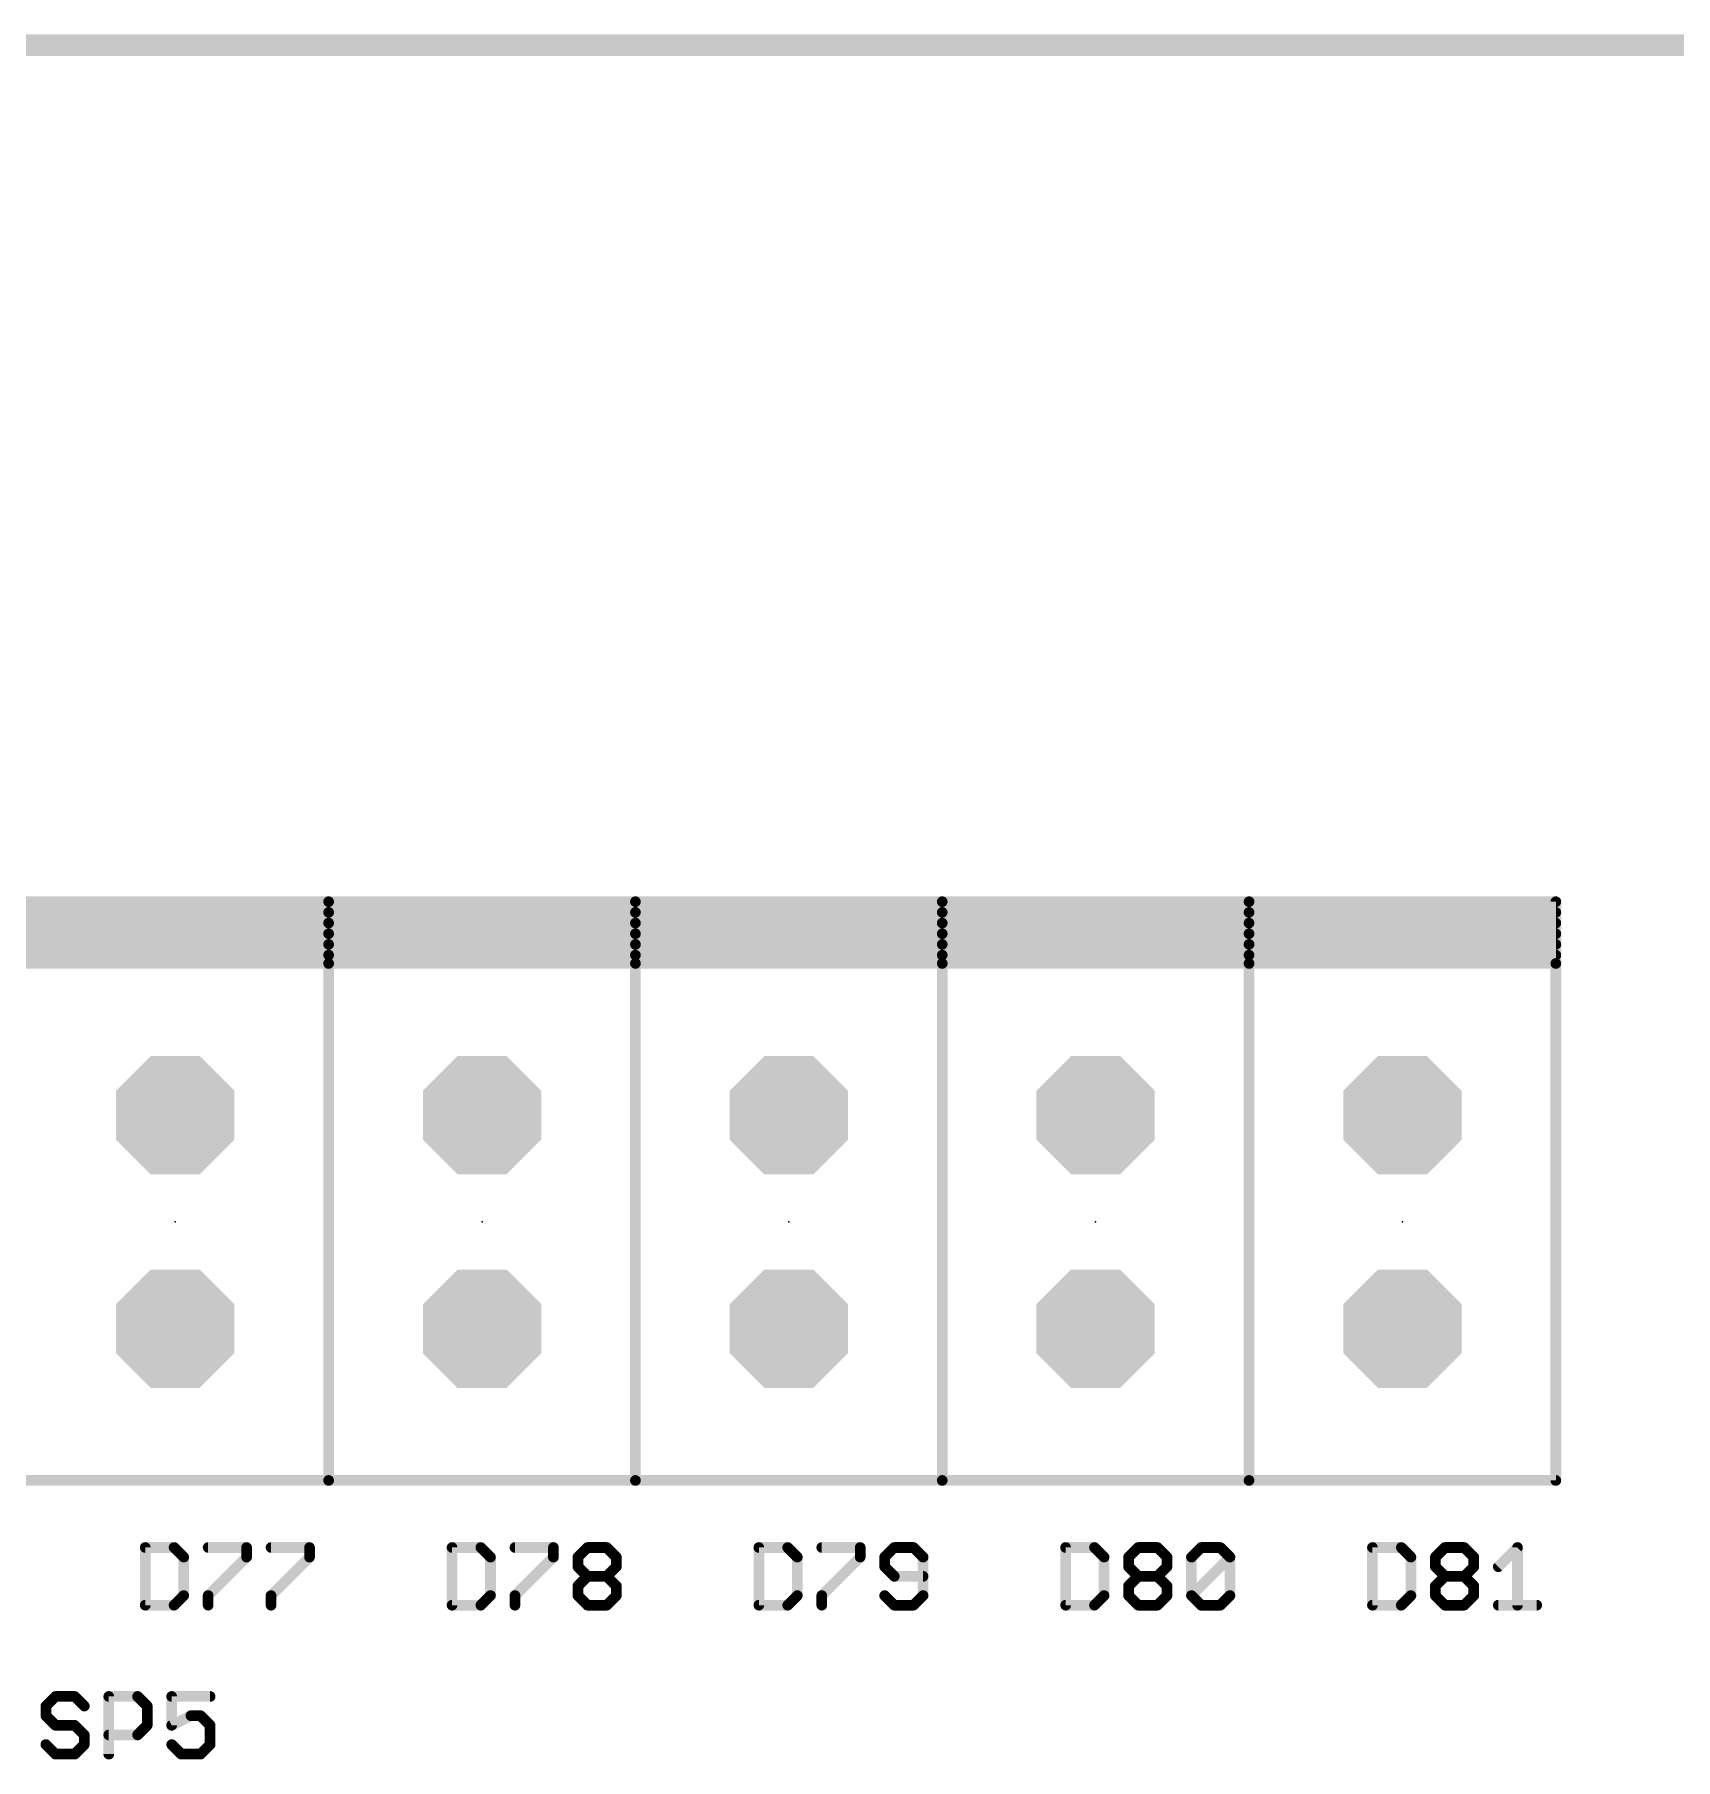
# Model space of a CAD drawing. Extents: x 0 to 426, y 0 to 160.
# Drawn here: x 256.18 to 275.7, y 139.6 to 160.13 of the extents above; entities that cross this region are included whole.
import ezdxf

# ---------------------------------------------------------------- set-up
doc = ezdxf.new("R2010")
doc.units = 0
doc.header["$MEASUREMENT"] = 0
doc.layers.get('0').update_dxf_attribs({"linetype": 'CONTINUOUS'})
for name, color, linetype in [('17', 82, 'CONTINUOUS'), ('20', 7, 'CONTINUOUS'), ('21', 253, 'CONTINUOUS'), ('23', 7, 'CONTINUOUS'), ('25', 253, 'CONTINUOUS')]:
    doc.layers.add(name, color=color, linetype=linetype)

# ---------------------------------------------------------------- blocks, each defined once
blk = doc.blocks.new('OCTAGONP')
at = {"const_width": 0.5}
blk.add_lwpolyline([(-0.25, -0.1036), (-0.25, 0.1036), (-0.1036, 0.25), (0.1036, 0.25), (0.25, 0.1036), (0.25, -0.1036), (0.1036, -0.25), (-0.1036, -0.25), (-0.25, -0.1036), (-0.25, 0.1036)], dxfattribs=at)

msp = doc.modelspace()

# ---------------------------------------------------------------- linework, layer by layer
at = {"layer": '20', "const_width": 0.254}
msp.add_lwpolyline([(395, 160), (5, 160)], dxfattribs=at)
at = {"layer": '21', "const_width": 0.127}
for points in [[(259.675, 149.81), (256.025, 149.81)], [(259.675, 149.81), (256.025, 149.81)], [(259.675, 149.075), (259.675, 149.81)], [(263.325, 149.81), (259.675, 149.81)], [(259.675, 149.81), (259.675, 149.075)], [(263.325, 149.81), (259.675, 149.81)], [(263.325, 149.075), (263.325, 149.81)], [(266.975, 149.81), (263.325, 149.81)], [(263.325, 149.81), (263.325, 149.075)], [(266.975, 149.81), (263.325, 149.81)], [(266.975, 149.075), (266.975, 149.81)], [(270.625, 149.81), (266.975, 149.81)], [(266.975, 149.81), (266.975, 149.075)], [(270.625, 149.81), (266.975, 149.81)], [(270.625, 149.075), (270.625, 149.81)], [(274.275, 149.81), (270.625, 149.81)], [(270.625, 149.81), (270.625, 149.075)], [(274.275, 149.81), (270.625, 149.81)], [(274.275, 149.075), (274.275, 149.81)], [(259.675, 149.683), (256.025, 149.683)], [(259.675, 149.556), (256.025, 149.556)], [(263.325, 149.683), (259.675, 149.683)], [(263.325, 149.556), (259.675, 149.556)], [(266.975, 149.683), (263.325, 149.683)], [(266.975, 149.556), (263.325, 149.556)], [(270.625, 149.683), (266.975, 149.683)], [(270.625, 149.556), (266.975, 149.556)], [(274.275, 149.683), (270.625, 149.683)], [(274.275, 149.556), (270.625, 149.556)], [(259.675, 149.429), (256.025, 149.429)], [(263.325, 149.429), (259.675, 149.429)], [(266.975, 149.429), (263.325, 149.429)], [(270.625, 149.429), (266.975, 149.429)], [(274.275, 149.429), (270.625, 149.429)], [(259.675, 149.302), (256.025, 149.302)], [(259.675, 149.175), (256.025, 149.175)], [(263.325, 149.302), (259.675, 149.302)], [(263.325, 149.175), (259.675, 149.175)], [(266.975, 149.302), (263.325, 149.302)], [(266.975, 149.175), (263.325, 149.175)], [(270.625, 149.302), (266.975, 149.302)], [(270.625, 149.175), (266.975, 149.175)], [(274.275, 149.302), (270.625, 149.302)], [(274.275, 149.175), (270.625, 149.175)], [(256.025, 149.075), (259.675, 149.075)], [(256.025, 149.075), (259.675, 149.075)], [(259.675, 149.075), (259.675, 142.925)], [(259.675, 149.075), (263.325, 149.075)], [(259.675, 142.925), (259.675, 149.075)], [(259.675, 149.075), (263.325, 149.075)], [(263.325, 149.075), (263.325, 142.925)], [(263.325, 149.075), (266.975, 149.075)], [(263.325, 142.925), (263.325, 149.075)], [(263.325, 149.075), (266.975, 149.075)], [(266.975, 149.075), (266.975, 142.925)], [(266.975, 149.075), (270.625, 149.075)], [(266.975, 142.925), (266.975, 149.075)], [(266.975, 149.075), (270.625, 149.075)], [(270.625, 149.075), (270.625, 142.925)], [(270.625, 149.075), (274.275, 149.075)], [(270.625, 142.925), (270.625, 149.075)], [(270.625, 149.075), (274.275, 149.075)], [(274.275, 149.075), (274.275, 142.925)], [(259.675, 142.925), (256.025, 142.925)], [(263.325, 142.925), (259.675, 142.925)], [(266.975, 142.925), (263.325, 142.925)], [(270.625, 142.925), (266.975, 142.925)], [(274.275, 142.925), (270.625, 142.925)]]:
    msp.add_lwpolyline(points, dxfattribs=at)
at = {"layer": '21', "const_width": 0.0635}
for points in [[(259.7067, 149.81, 1), (259.6433, 149.81)], [(259.675, 149.8417, 1), (259.675, 149.7783)], [(259.7067, 149.81, 1), (259.6433, 149.81)], [(259.675, 149.8417, 1), (259.675, 149.7783)], [(259.675, 149.7783, 1), (259.675, 149.8417)], [(259.675, 149.7783, 1), (259.675, 149.8417)], [(263.3567, 149.81, 1), (263.2933, 149.81)], [(263.325, 149.8417, 1), (263.325, 149.7783)], [(263.3567, 149.81, 1), (263.2933, 149.81)], [(263.325, 149.8417, 1), (263.325, 149.7783)], [(263.325, 149.7783, 1), (263.325, 149.8417)], [(263.325, 149.7783, 1), (263.325, 149.8417)], [(267.0068, 149.81, 1), (266.9433, 149.81)], [(267.0068, 149.81, 1), (266.9433, 149.81)], [(266.975, 149.8417, 1), (266.975, 149.7783)], [(266.975, 149.8417, 1), (266.975, 149.7783)], [(266.975, 149.7783, 1), (266.975, 149.8417)], [(266.975, 149.7783, 1), (266.975, 149.8417)], [(270.6567, 149.81, 1), (270.5933, 149.81)], [(270.625, 149.8417, 1), (270.625, 149.7783)], [(270.6567, 149.81, 1), (270.5933, 149.81)], [(270.625, 149.8417, 1), (270.625, 149.7783)], [(270.625, 149.7783, 1), (270.625, 149.8417)], [(270.625, 149.7783, 1), (270.625, 149.8417)], [(274.3068, 149.81, 1), (274.2433, 149.81)], [(274.275, 149.7783, 1), (274.275, 149.8417)], [(274.275, 149.7783, 1), (274.275, 149.8417)], [(259.675, 149.7148, 1), (259.675, 149.6513)], [(259.675, 149.5877, 1), (259.675, 149.5243)], [(259.675, 149.6513, 1), (259.675, 149.7148)], [(259.675, 149.5243, 1), (259.675, 149.5877)], [(263.325, 149.7148, 1), (263.325, 149.6513)], [(263.325, 149.5877, 1), (263.325, 149.5243)], [(263.325, 149.6513, 1), (263.325, 149.7148)], [(263.325, 149.5243, 1), (263.325, 149.5877)], [(266.975, 149.7148, 1), (266.975, 149.6513)], [(266.975, 149.5877, 1), (266.975, 149.5243)], [(266.975, 149.6513, 1), (266.975, 149.7148)], [(266.975, 149.5243, 1), (266.975, 149.5877)], [(270.625, 149.7148, 1), (270.625, 149.6513)], [(270.625, 149.5877, 1), (270.625, 149.5243)], [(270.625, 149.6513, 1), (270.625, 149.7148)], [(270.625, 149.5243, 1), (270.625, 149.5877)], [(274.275, 149.6513, 1), (274.275, 149.7148)], [(274.275, 149.5243, 1), (274.275, 149.5877)], [(259.675, 149.4607, 1), (259.675, 149.3973)], [(259.675, 149.3973, 1), (259.675, 149.4607)], [(263.325, 149.4607, 1), (263.325, 149.3973)], [(263.325, 149.3973, 1), (263.325, 149.4607)], [(266.975, 149.4607, 1), (266.975, 149.3973)], [(266.975, 149.3973, 1), (266.975, 149.4607)], [(270.625, 149.4607, 1), (270.625, 149.3973)], [(270.625, 149.3973, 1), (270.625, 149.4607)], [(274.275, 149.3973, 1), (274.275, 149.4607)], [(259.675, 149.3338, 1), (259.675, 149.2703)], [(259.675, 149.2067, 1), (259.675, 149.1433)], [(259.675, 149.2703, 1), (259.675, 149.3338)], [(259.675, 149.1433, 1), (259.675, 149.2067)], [(263.325, 149.3338, 1), (263.325, 149.2703)], [(263.325, 149.2067, 1), (263.325, 149.1433)], [(263.325, 149.2703, 1), (263.325, 149.3338)], [(263.325, 149.1433, 1), (263.325, 149.2067)], [(266.975, 149.3338, 1), (266.975, 149.2703)], [(266.975, 149.2067, 1), (266.975, 149.1433)], [(266.975, 149.2703, 1), (266.975, 149.3338)], [(266.975, 149.1433, 1), (266.975, 149.2067)], [(270.625, 149.3338, 1), (270.625, 149.2703)], [(270.625, 149.2067, 1), (270.625, 149.1433)], [(270.625, 149.2703, 1), (270.625, 149.3338)], [(270.625, 149.1433, 1), (270.625, 149.2067)], [(274.275, 149.2703, 1), (274.275, 149.3338)], [(274.275, 149.1433, 1), (274.275, 149.2067)], [(259.675, 149.1068, 1), (259.675, 149.0433)], [(259.675, 149.1068, 1), (259.675, 149.0433)], [(259.7067, 149.075, 1), (259.6433, 149.075)], [(259.7067, 149.075, 1), (259.6433, 149.075)], [(259.6433, 149.075, 1), (259.7067, 149.075)], [(259.6433, 149.075, 1), (259.7067, 149.075)], [(259.675, 149.0433, 1), (259.675, 149.1068)], [(259.675, 149.0433, 1), (259.675, 149.1068)], [(263.325, 149.1068, 1), (263.325, 149.0433)], [(263.325, 149.1068, 1), (263.325, 149.0433)], [(263.3567, 149.075, 1), (263.2933, 149.075)], [(263.3567, 149.075, 1), (263.2933, 149.075)], [(263.2933, 149.075, 1), (263.3567, 149.075)], [(263.2933, 149.075, 1), (263.3567, 149.075)], [(263.325, 149.0433, 1), (263.325, 149.1068)], [(263.325, 149.0433, 1), (263.325, 149.1068)], [(266.975, 149.1068, 1), (266.975, 149.0433)], [(266.975, 149.1068, 1), (266.975, 149.0433)], [(267.0068, 149.075, 1), (266.9433, 149.075)], [(267.0068, 149.075, 1), (266.9433, 149.075)], [(266.9433, 149.075, 1), (267.0068, 149.075)], [(266.9433, 149.075, 1), (267.0068, 149.075)], [(266.975, 149.0433, 1), (266.975, 149.1068)], [(266.975, 149.0433, 1), (266.975, 149.1068)], [(270.625, 149.1068, 1), (270.625, 149.0433)], [(270.625, 149.1068, 1), (270.625, 149.0433)], [(270.6567, 149.075, 1), (270.5933, 149.075)], [(270.6567, 149.075, 1), (270.5933, 149.075)], [(270.5933, 149.075, 1), (270.6567, 149.075)], [(270.5933, 149.075, 1), (270.6567, 149.075)], [(270.625, 149.0433, 1), (270.625, 149.1068)], [(270.625, 149.0433, 1), (270.625, 149.1068)], [(274.3068, 149.075, 1), (274.2433, 149.075)], [(274.2433, 149.075, 1), (274.3068, 149.075)], [(274.275, 149.0433, 1), (274.275, 149.1068)], [(274.275, 149.0433, 1), (274.275, 149.1068)], [(259.675, 142.9567, 1), (259.675, 142.8933)], [(259.6433, 142.925, 1), (259.7067, 142.925)], [(259.6433, 142.925, 1), (259.7067, 142.925)], [(259.675, 142.8933, 1), (259.675, 142.9567)], [(263.325, 142.9567, 1), (263.325, 142.8933)], [(263.2933, 142.925, 1), (263.3567, 142.925)], [(263.2933, 142.925, 1), (263.3567, 142.925)], [(263.325, 142.8933, 1), (263.325, 142.9567)], [(266.975, 142.9567, 1), (266.975, 142.8933)], [(266.9433, 142.925, 1), (267.0068, 142.925)], [(266.9433, 142.925, 1), (267.0068, 142.925)], [(266.975, 142.8933, 1), (266.975, 142.9567)], [(270.625, 142.9567, 1), (270.625, 142.8933)], [(270.5933, 142.925, 1), (270.6567, 142.925)], [(270.5933, 142.925, 1), (270.6567, 142.925)], [(270.625, 142.8933, 1), (270.625, 142.9567)], [(274.2433, 142.925, 1), (274.3068, 142.925)], [(274.275, 142.8933, 1), (274.275, 142.9567)]]:
    msp.add_lwpolyline(points, format="xyb", dxfattribs=at)
at = {"layer": '23'}
for p in [(257.85, 146), (261.5, 146), (265.15, 146), (268.8, 146), (272.45, 146)]:
    msp.add_point(p, dxfattribs=at)
at = {"layer": '25', "const_width": 0.127}
for points in [[(257.4933, 142.1271), (257.4933, 141.4407)], [(257.8364, 142.1271), (257.4933, 142.1271)], [(257.9508, 142.0127), (257.8364, 142.1271)], [(257.9508, 141.5551), (257.9508, 142.0127)], [(258.2417, 142.1271), (258.6993, 142.1271)], [(258.6993, 142.0127), (258.2417, 141.5551)], [(258.6993, 142.1271), (258.6993, 142.0127)], [(258.9901, 142.1271), (259.4477, 142.1271)], [(259.4477, 142.0127), (258.9901, 141.5551)], [(259.4477, 142.1271), (259.4477, 142.0127)], [(261.1433, 142.1271), (261.1433, 141.4407)], [(261.4864, 142.1271), (261.1433, 142.1271)], [(261.6008, 142.0127), (261.4864, 142.1271)], [(261.6008, 141.5551), (261.6008, 142.0127)], [(261.8917, 142.1271), (262.3493, 142.1271)], [(262.3493, 142.0127), (261.8917, 141.5551)], [(262.3493, 142.1271), (262.3493, 142.0127)], [(262.6401, 142.0127), (262.7545, 142.1271)], [(262.6401, 141.8983), (262.6401, 142.0127)], [(262.7545, 142.1271), (262.9833, 142.1271)], [(262.9833, 142.1271), (263.0977, 142.0127)], [(263.0977, 142.0127), (263.0977, 141.8983)], [(264.7933, 142.1271), (264.7933, 141.4407)], [(265.1364, 142.1271), (264.7933, 142.1271)], [(265.2508, 142.0127), (265.1364, 142.1271)], [(265.2508, 141.5551), (265.2508, 142.0127)], [(265.5417, 142.1271), (265.9993, 142.1271)], [(265.9993, 142.0127), (265.5417, 141.5551)], [(265.9993, 142.1271), (265.9993, 142.0127)], [(266.4045, 142.1271), (266.2901, 142.0127)], [(266.2901, 142.0127), (266.2901, 141.8983)], [(266.6333, 142.1271), (266.4045, 142.1271)], [(266.7477, 142.0127), (266.6333, 142.1271)], [(266.7477, 141.5551), (266.7477, 142.0127)], [(268.4433, 142.1271), (268.4433, 141.4407)], [(268.7864, 142.1271), (268.4433, 142.1271)], [(268.9008, 142.0127), (268.7864, 142.1271)], [(268.9008, 141.5551), (268.9008, 142.0127)], [(269.1917, 142.0127), (269.3061, 142.1271)], [(269.1917, 141.8983), (269.1917, 142.0127)], [(269.3061, 142.1271), (269.5349, 142.1271)], [(269.5349, 142.1271), (269.6493, 142.0127)], [(269.6493, 142.0127), (269.6493, 141.8983)], [(269.9401, 142.0127), (270.0545, 142.1271)], [(269.9401, 141.5551), (269.9401, 142.0127)], [(269.9401, 141.5551), (270.3977, 142.0127)], [(270.0545, 142.1271), (270.2833, 142.1271)], [(270.2833, 142.1271), (270.3977, 142.0127)], [(270.3977, 142.0127), (270.3977, 141.5551)], [(272.0933, 142.1271), (272.0933, 141.4407)], [(272.4364, 142.1271), (272.0933, 142.1271)], [(272.5508, 142.0127), (272.4364, 142.1271)], [(272.5508, 141.5551), (272.5508, 142.0127)], [(272.8417, 142.0127), (272.9561, 142.1271)], [(272.8417, 141.8983), (272.8417, 142.0127)], [(272.9561, 142.1271), (273.1849, 142.1271)], [(273.1849, 142.1271), (273.2993, 142.0127)], [(273.2993, 142.0127), (273.2993, 141.8983)], [(273.5901, 141.8983), (273.8189, 142.1271)], [(273.8189, 142.1271), (273.8189, 141.4407)], [(262.7545, 141.7839), (262.6401, 141.8983)], [(262.6401, 141.6695), (262.7545, 141.7839)], [(262.7545, 141.7839), (262.9833, 141.7839)], [(263.0977, 141.8983), (262.9833, 141.7839)], [(262.9833, 141.7839), (263.0977, 141.6695)], [(266.2901, 141.8983), (266.4045, 141.7839)], [(266.4045, 141.7839), (266.7477, 141.7839)], [(269.3061, 141.7839), (269.1917, 141.8983)], [(269.1917, 141.6695), (269.3061, 141.7839)], [(269.3061, 141.7839), (269.5349, 141.7839)], [(269.6493, 141.8983), (269.5349, 141.7839)], [(269.5349, 141.7839), (269.6493, 141.6695)], [(272.9561, 141.7839), (272.8417, 141.8983)], [(272.8417, 141.6695), (272.9561, 141.7839)], [(272.9561, 141.7839), (273.1849, 141.7839)], [(273.2993, 141.8983), (273.1849, 141.7839)], [(273.1849, 141.7839), (273.2993, 141.6695)], [(257.8364, 141.4407), (257.9508, 141.5551)], [(258.2417, 141.5551), (258.2417, 141.4407)], [(258.9901, 141.5551), (258.9901, 141.4407)], [(261.4864, 141.4407), (261.6008, 141.5551)], [(261.8917, 141.5551), (261.8917, 141.4407)], [(262.6401, 141.5551), (262.6401, 141.6695)], [(262.7545, 141.4407), (262.6401, 141.5551)], [(263.0977, 141.5551), (262.9833, 141.4407)], [(263.0977, 141.6695), (263.0977, 141.5551)], [(265.1364, 141.4407), (265.2508, 141.5551)], [(265.5417, 141.5551), (265.5417, 141.4407)], [(266.2901, 141.5551), (266.4045, 141.4407)], [(266.6333, 141.4407), (266.7477, 141.5551)], [(268.7864, 141.4407), (268.9008, 141.5551)], [(269.1917, 141.5551), (269.1917, 141.6695)], [(269.3061, 141.4407), (269.1917, 141.5551)], [(269.6493, 141.5551), (269.5349, 141.4407)], [(269.6493, 141.6695), (269.6493, 141.5551)], [(270.0545, 141.4407), (269.9401, 141.5551)], [(270.3977, 141.5551), (270.2833, 141.4407)], [(272.4364, 141.4407), (272.5508, 141.5551)], [(272.8417, 141.5551), (272.8417, 141.6695)], [(272.9561, 141.4407), (272.8417, 141.5551)], [(273.2993, 141.5551), (273.1849, 141.4407)], [(273.2993, 141.6695), (273.2993, 141.5551)], [(257.4933, 141.4407), (257.8364, 141.4407)], [(261.1433, 141.4407), (261.4864, 141.4407)], [(262.9833, 141.4407), (262.7545, 141.4407)], [(264.7933, 141.4407), (265.1364, 141.4407)], [(266.4045, 141.4407), (266.6333, 141.4407)], [(268.4433, 141.4407), (268.7864, 141.4407)], [(269.5349, 141.4407), (269.3061, 141.4407)], [(270.2833, 141.4407), (270.0545, 141.4407)], [(272.0933, 141.4407), (272.4364, 141.4407)], [(273.1849, 141.4407), (272.9561, 141.4407)], [(273.5901, 141.4407), (274.0477, 141.4407)], [(256.4253, 140.3549), (256.3109, 140.2405)], [(256.6541, 140.3549), (256.4253, 140.3549)], [(256.7685, 140.2405), (256.6541, 140.3549)], [(257.0593, 139.6685), (257.0593, 140.3549)], [(257.0593, 140.3549), (257.4025, 140.3549)], [(257.4025, 140.3549), (257.5169, 140.2405)], [(258.2653, 140.3549), (257.8077, 140.3549)], [(257.8077, 140.3549), (257.8077, 140.0117)], [(256.3109, 140.2405), (256.3109, 140.1261)], [(256.3109, 140.1261), (256.4253, 140.0117)], [(257.5169, 140.2405), (257.5169, 140.0117)], [(257.8077, 140.0117), (258.0365, 140.1261)], [(258.0365, 140.1261), (258.1509, 140.1261)], [(258.1509, 140.1261), (258.2653, 140.0117)], [(256.4253, 140.0117), (256.6541, 140.0117)], [(256.6541, 140.0117), (256.7685, 139.8973)], [(256.7685, 139.8973), (256.7685, 139.7829)], [(257.4025, 139.8973), (257.0593, 139.8973)], [(257.5169, 140.0117), (257.4025, 139.8973)], [(258.2653, 140.0117), (258.2653, 139.7829)], [(256.4253, 139.6685), (256.3109, 139.7829)], [(256.7685, 139.7829), (256.6541, 139.6685)], [(257.9221, 139.6685), (257.8077, 139.7829)], [(258.2653, 139.7829), (258.1509, 139.6685)], [(256.6541, 139.6685), (256.4253, 139.6685)], [(258.1509, 139.6685), (257.9221, 139.6685)]]:
    msp.add_lwpolyline(points, dxfattribs=at)
at = {"layer": '25', "const_width": 0.0635}
for points in [[(257.525, 142.1271, 1), (257.4615, 142.1271)], [(257.4933, 142.1588, 1), (257.4933, 142.0953)], [(257.8589, 142.1495, 1), (257.814, 142.1046)], [(257.8364, 142.0953, 1), (257.8364, 142.1588)], [(257.9826, 142.0127, 1), (257.9191, 142.0127)], [(257.9284, 141.9902, 1), (257.9733, 142.0351)], [(258.2417, 142.1588, 1), (258.2417, 142.0953)], [(258.731, 142.1271, 1), (258.6675, 142.1271)], [(258.6675, 142.0127, 1), (258.731, 142.0127)], [(258.7217, 141.9902, 1), (258.6768, 142.0351)], [(258.6993, 142.0953, 1), (258.6993, 142.1588)], [(258.9901, 142.1588, 1), (258.9901, 142.0953)], [(259.4794, 142.1271, 1), (259.4159, 142.1271)], [(259.4159, 142.0127, 1), (259.4794, 142.0127)], [(259.4701, 141.9902, 1), (259.4252, 142.0351)], [(259.4477, 142.0953, 1), (259.4477, 142.1588)], [(261.175, 142.1271, 1), (261.1115, 142.1271)], [(261.1433, 142.1588, 1), (261.1433, 142.0953)], [(261.5089, 142.1495, 1), (261.464, 142.1046)], [(261.4864, 142.0953, 1), (261.4864, 142.1588)], [(261.6326, 142.0127, 1), (261.5691, 142.0127)], [(261.5784, 141.9902, 1), (261.6233, 142.0351)], [(261.8917, 142.1588, 1), (261.8917, 142.0953)], [(262.381, 142.1271, 1), (262.3175, 142.1271)], [(262.3175, 142.0127, 1), (262.381, 142.0127)], [(262.3717, 141.9902, 1), (262.3268, 142.0351)], [(262.3493, 142.0953, 1), (262.3493, 142.1588)], [(262.6718, 142.0127, 1), (262.6083, 142.0127)], [(262.6176, 142.0351, 1), (262.6625, 141.9902)], [(262.7545, 142.1588, 1), (262.7545, 142.0953)], [(262.7769, 142.1046, 1), (262.732, 142.1495)], [(263.0057, 142.1495, 1), (262.9608, 142.1046)], [(262.9833, 142.0953, 1), (262.9833, 142.1588)], [(263.1294, 142.0127, 1), (263.0659, 142.0127)], [(263.0752, 141.9902, 1), (263.1201, 142.0351)], [(264.825, 142.1271, 1), (264.7615, 142.1271)], [(264.7933, 142.1588, 1), (264.7933, 142.0953)], [(265.1589, 142.1495, 1), (265.114, 142.1046)], [(265.1364, 142.0953, 1), (265.1364, 142.1588)], [(265.2826, 142.0127, 1), (265.2191, 142.0127)], [(265.2284, 141.9902, 1), (265.2733, 142.0351)], [(265.5417, 142.1588, 1), (265.5417, 142.0953)], [(266.031, 142.1271, 1), (265.9675, 142.1271)], [(265.9675, 142.0127, 1), (266.031, 142.0127)], [(266.0217, 141.9902, 1), (265.9768, 142.0351)], [(265.9993, 142.0953, 1), (265.9993, 142.1588)], [(266.3218, 142.0127, 1), (266.2583, 142.0127)], [(266.2676, 142.0351, 1), (266.3125, 141.9902)], [(266.4045, 142.1588, 1), (266.4045, 142.0953)], [(266.4269, 142.1046, 1), (266.382, 142.1495)], [(266.6557, 142.1495, 1), (266.6108, 142.1046)], [(266.6333, 142.0953, 1), (266.6333, 142.1588)], [(266.7794, 142.0127, 1), (266.7159, 142.0127)], [(266.7252, 141.9902, 1), (266.7701, 142.0351)], [(268.475, 142.1271, 1), (268.4115, 142.1271)], [(268.4433, 142.1588, 1), (268.4433, 142.0953)], [(268.8089, 142.1495, 1), (268.764, 142.1046)], [(268.7864, 142.0953, 1), (268.7864, 142.1588)], [(268.9326, 142.0127, 1), (268.8691, 142.0127)], [(268.8784, 141.9902, 1), (268.9233, 142.0351)], [(269.2234, 142.0127, 1), (269.1599, 142.0127)], [(269.1692, 142.0351, 1), (269.2141, 141.9902)], [(269.3061, 142.1588, 1), (269.3061, 142.0953)], [(269.3285, 142.1046, 1), (269.2836, 142.1495)], [(269.5573, 142.1495, 1), (269.5124, 142.1046)], [(269.5349, 142.0953, 1), (269.5349, 142.1588)], [(269.681, 142.0127, 1), (269.6175, 142.0127)], [(269.6268, 141.9902, 1), (269.6717, 142.0351)], [(269.9718, 142.0127, 1), (269.9083, 142.0127)], [(269.9176, 142.0351, 1), (269.9625, 141.9902)], [(270.0545, 142.1588, 1), (270.0545, 142.0953)], [(270.0769, 142.1046, 1), (270.032, 142.1495)], [(270.3057, 142.1495, 1), (270.2608, 142.1046)], [(270.2833, 142.0953, 1), (270.2833, 142.1588)], [(270.4294, 142.0127, 1), (270.3659, 142.0127)], [(270.4201, 141.9902, 1), (270.3752, 142.0351)], [(270.3752, 141.9902, 1), (270.4201, 142.0351)], [(272.125, 142.1271, 1), (272.0615, 142.1271)], [(272.0933, 142.1588, 1), (272.0933, 142.0953)], [(272.4589, 142.1495, 1), (272.414, 142.1046)], [(272.4364, 142.0953, 1), (272.4364, 142.1588)], [(272.5826, 142.0127, 1), (272.5191, 142.0127)], [(272.5284, 141.9902, 1), (272.5733, 142.0351)], [(272.8734, 142.0127, 1), (272.8099, 142.0127)], [(272.8192, 142.0351, 1), (272.8641, 141.9902)], [(272.9561, 142.1588, 1), (272.9561, 142.0953)], [(272.9785, 142.1046, 1), (272.9336, 142.1495)], [(273.2073, 142.1495, 1), (273.1624, 142.1046)], [(273.1849, 142.0953, 1), (273.1849, 142.1588)], [(273.331, 142.0127, 1), (273.2675, 142.0127)], [(273.2768, 141.9902, 1), (273.3217, 142.0351)], [(273.8506, 142.1271, 1), (273.7871, 142.1271)], [(273.8413, 142.1046, 1), (273.7964, 142.1495)], [(262.6625, 141.9207, 1), (262.6176, 141.8758)], [(262.6083, 141.8983, 1), (262.6718, 141.8983)], [(262.7545, 141.8156, 1), (262.7545, 141.7521)], [(262.7769, 141.7614, 1), (262.732, 141.8063)], [(262.732, 141.7614, 1), (262.7769, 141.8063)], [(263.0057, 141.8063, 1), (262.9608, 141.7614)], [(262.9608, 141.8063, 1), (263.0057, 141.7614)], [(262.9833, 141.7521, 1), (262.9833, 141.8156)], [(263.0659, 141.8983, 1), (263.1294, 141.8983)], [(263.1201, 141.8758, 1), (263.0752, 141.9207)], [(266.3125, 141.9207, 1), (266.2676, 141.8758)], [(266.2583, 141.8983, 1), (266.3218, 141.8983)], [(266.4045, 141.8156, 1), (266.4045, 141.7521)], [(266.382, 141.7614, 1), (266.4269, 141.8063)], [(266.7477, 141.7521, 1), (266.7477, 141.8156)], [(269.2141, 141.9207, 1), (269.1692, 141.8758)], [(269.1599, 141.8983, 1), (269.2234, 141.8983)], [(269.3061, 141.8156, 1), (269.3061, 141.7521)], [(269.3285, 141.7614, 1), (269.2836, 141.8063)], [(269.2836, 141.7614, 1), (269.3285, 141.8063)], [(269.5573, 141.8063, 1), (269.5124, 141.7614)], [(269.5124, 141.8063, 1), (269.5573, 141.7614)], [(269.5349, 141.7521, 1), (269.5349, 141.8156)], [(269.6175, 141.8983, 1), (269.681, 141.8983)], [(269.6717, 141.8758, 1), (269.6268, 141.9207)], [(272.8641, 141.9207, 1), (272.8192, 141.8758)], [(272.8099, 141.8983, 1), (272.8734, 141.8983)], [(272.9561, 141.8156, 1), (272.9561, 141.7521)], [(272.9785, 141.7614, 1), (272.9336, 141.8063)], [(272.9336, 141.7614, 1), (272.9785, 141.8063)], [(273.2073, 141.8063, 1), (273.1624, 141.7614)], [(273.1624, 141.8063, 1), (273.2073, 141.7614)], [(273.1849, 141.7521, 1), (273.1849, 141.8156)], [(273.2675, 141.8983, 1), (273.331, 141.8983)], [(273.3217, 141.8758, 1), (273.2768, 141.9207)], [(273.5676, 141.9207, 1), (273.6125, 141.8758)], [(257.9733, 141.5326, 1), (257.9284, 141.5775)], [(258.2734, 141.5551, 1), (258.2099, 141.5551)], [(258.2192, 141.5775, 1), (258.2641, 141.5326)], [(259.0218, 141.5551, 1), (258.9583, 141.5551)], [(258.9676, 141.5775, 1), (259.0125, 141.5326)], [(261.6233, 141.5326, 1), (261.5784, 141.5775)], [(261.9234, 141.5551, 1), (261.8599, 141.5551)], [(261.8692, 141.5775, 1), (261.9141, 141.5326)], [(262.6718, 141.6695, 1), (262.6083, 141.6695)], [(262.6176, 141.6919, 1), (262.6625, 141.647)], [(262.6625, 141.5775, 1), (262.6176, 141.5326)], [(263.1294, 141.6695, 1), (263.0659, 141.6695)], [(263.0752, 141.647, 1), (263.1201, 141.6919)], [(263.1201, 141.5326, 1), (263.0752, 141.5775)], [(265.2733, 141.5326, 1), (265.2284, 141.5775)], [(265.5734, 141.5551, 1), (265.5099, 141.5551)], [(265.5192, 141.5775, 1), (265.5641, 141.5326)], [(266.3125, 141.5775, 1), (266.2676, 141.5326)], [(266.7701, 141.5326, 1), (266.7252, 141.5775)], [(268.9233, 141.5326, 1), (268.8784, 141.5775)], [(269.2234, 141.6695, 1), (269.1599, 141.6695)], [(269.1692, 141.6919, 1), (269.2141, 141.647)], [(269.2141, 141.5775, 1), (269.1692, 141.5326)], [(269.681, 141.6695, 1), (269.6175, 141.6695)], [(269.6268, 141.647, 1), (269.6717, 141.6919)], [(269.6717, 141.5326, 1), (269.6268, 141.5775)], [(269.9625, 141.5775, 1), (269.9176, 141.5326)], [(269.9176, 141.5775, 1), (269.9625, 141.5326)], [(270.4201, 141.5326, 1), (270.3752, 141.5775)], [(272.5733, 141.5326, 1), (272.5284, 141.5775)], [(272.8734, 141.6695, 1), (272.8099, 141.6695)], [(272.8192, 141.6919, 1), (272.8641, 141.647)], [(272.8641, 141.5775, 1), (272.8192, 141.5326)], [(273.331, 141.6695, 1), (273.2675, 141.6695)], [(273.2768, 141.647, 1), (273.3217, 141.6919)], [(273.3217, 141.5326, 1), (273.2768, 141.5775)], [(257.4933, 141.4725, 1), (257.4933, 141.409)], [(257.4615, 141.4407, 1), (257.525, 141.4407)], [(257.814, 141.4632, 1), (257.8589, 141.4182)], [(257.8364, 141.409, 1), (257.8364, 141.4725)], [(257.9191, 141.5551, 1), (257.9826, 141.5551)], [(258.2099, 141.4407, 1), (258.2734, 141.4407)], [(258.9583, 141.4407, 1), (259.0218, 141.4407)], [(261.1433, 141.4725, 1), (261.1433, 141.409)], [(261.1115, 141.4407, 1), (261.175, 141.4407)], [(261.464, 141.4632, 1), (261.5089, 141.4182)], [(261.4864, 141.409, 1), (261.4864, 141.4725)], [(261.5691, 141.5551, 1), (261.6326, 141.5551)], [(261.8599, 141.4407, 1), (261.9234, 141.4407)], [(262.6083, 141.5551, 1), (262.6718, 141.5551)], [(262.7545, 141.4725, 1), (262.7545, 141.409)], [(262.732, 141.4182, 1), (262.7769, 141.4632)], [(262.9608, 141.4632, 1), (263.0057, 141.4182)], [(262.9833, 141.409, 1), (262.9833, 141.4725)], [(263.0659, 141.5551, 1), (263.1294, 141.5551)], [(264.7933, 141.4725, 1), (264.7933, 141.409)], [(264.7615, 141.4407, 1), (264.825, 141.4407)], [(265.114, 141.4632, 1), (265.1589, 141.4182)], [(265.1364, 141.409, 1), (265.1364, 141.4725)], [(265.2191, 141.5551, 1), (265.2826, 141.5551)], [(265.5099, 141.4407, 1), (265.5734, 141.4407)], [(266.4045, 141.4725, 1), (266.4045, 141.409)], [(266.382, 141.4182, 1), (266.4269, 141.4632)], [(266.6108, 141.4632, 1), (266.6557, 141.4182)], [(266.6333, 141.409, 1), (266.6333, 141.4725)], [(266.7159, 141.5551, 1), (266.7794, 141.5551)], [(268.4433, 141.4725, 1), (268.4433, 141.409)], [(268.4115, 141.4407, 1), (268.475, 141.4407)], [(268.764, 141.4632, 1), (268.8089, 141.4182)], [(268.7864, 141.409, 1), (268.7864, 141.4725)], [(268.8691, 141.5551, 1), (268.9326, 141.5551)], [(269.1599, 141.5551, 1), (269.2234, 141.5551)], [(269.3061, 141.4725, 1), (269.3061, 141.409)], [(269.2836, 141.4182, 1), (269.3285, 141.4632)], [(269.5124, 141.4632, 1), (269.5573, 141.4182)], [(269.5349, 141.409, 1), (269.5349, 141.4725)], [(269.6175, 141.5551, 1), (269.681, 141.5551)], [(269.9083, 141.5551, 1), (269.9718, 141.5551)], [(270.0545, 141.4725, 1), (270.0545, 141.409)], [(270.032, 141.4182, 1), (270.0769, 141.4632)], [(270.2608, 141.4632, 1), (270.3057, 141.4182)], [(270.2833, 141.409, 1), (270.2833, 141.4725)], [(270.3659, 141.5551, 1), (270.4294, 141.5551)], [(272.0933, 141.4725, 1), (272.0933, 141.409)], [(272.0615, 141.4407, 1), (272.125, 141.4407)], [(272.414, 141.4632, 1), (272.4589, 141.4182)], [(272.4364, 141.409, 1), (272.4364, 141.4725)], [(272.5191, 141.5551, 1), (272.5826, 141.5551)], [(272.8099, 141.5551, 1), (272.8734, 141.5551)], [(272.9561, 141.4725, 1), (272.9561, 141.409)], [(272.9336, 141.4182, 1), (272.9785, 141.4632)], [(273.1624, 141.4632, 1), (273.2073, 141.4182)], [(273.1849, 141.409, 1), (273.1849, 141.4725)], [(273.2675, 141.5551, 1), (273.331, 141.5551)], [(273.5901, 141.4725, 1), (273.5901, 141.409)], [(273.7871, 141.4407, 1), (273.8506, 141.4407)], [(274.0477, 141.409, 1), (274.0477, 141.4725)], [(256.4253, 140.3866, 1), (256.4253, 140.3231)], [(256.4477, 140.3324, 1), (256.4028, 140.3773)], [(256.6765, 140.3773, 1), (256.6316, 140.3324)], [(256.6541, 140.3231, 1), (256.6541, 140.3866)], [(257.091, 140.3549, 1), (257.0275, 140.3549)], [(257.0593, 140.3866, 1), (257.0593, 140.3231)], [(257.4249, 140.3773, 1), (257.38, 140.3324)], [(257.4025, 140.3231, 1), (257.4025, 140.3866)], [(257.8394, 140.3549, 1), (257.7759, 140.3549)], [(257.8077, 140.3866, 1), (257.8077, 140.3231)], [(258.2653, 140.3231, 1), (258.2653, 140.3866)], [(256.3426, 140.2405, 1), (256.2791, 140.2405)], [(256.2884, 140.2629, 1), (256.3333, 140.218)], [(256.3333, 140.1485, 1), (256.2884, 140.1036)], [(256.746, 140.218, 1), (256.7909, 140.2629)], [(257.5486, 140.2405, 1), (257.4851, 140.2405)], [(257.4944, 140.218, 1), (257.5393, 140.2629)], [(258.0365, 140.1578, 1), (258.0365, 140.0943)], [(258.0507, 140.0977, 1), (258.0223, 140.1545)], [(258.1733, 140.1485, 1), (258.1284, 140.1036)], [(258.1509, 140.0943, 1), (258.1509, 140.1578)], [(256.2791, 140.1261, 1), (256.3426, 140.1261)], [(256.4253, 140.0434, 1), (256.4253, 139.9799)], [(256.4028, 139.9892, 1), (256.4477, 140.0341)], [(256.6765, 140.0341, 1), (256.6316, 139.9892)], [(256.6541, 139.9799, 1), (256.6541, 140.0434)], [(256.8002, 139.8973, 1), (256.7367, 139.8973)], [(257.0593, 139.929, 1), (257.0593, 139.8655)], [(257.4025, 139.8655, 1), (257.4025, 139.929)], [(257.4851, 140.0117, 1), (257.5486, 140.0117)], [(257.5393, 139.9892, 1), (257.4944, 140.0341)], [(257.7935, 140.0401, 1), (257.8219, 139.9833)], [(257.7759, 140.0117, 1), (257.8394, 140.0117)], [(258.297, 140.0117, 1), (258.2335, 140.0117)], [(258.2428, 139.9892, 1), (258.2877, 140.0341)], [(256.3333, 139.8053, 1), (256.2884, 139.7604)], [(256.7367, 139.7829, 1), (256.8002, 139.7829)], [(256.746, 139.8748, 1), (256.7909, 139.9197)], [(256.7909, 139.7604, 1), (256.746, 139.8053)], [(257.38, 139.9197, 1), (257.4249, 139.8748)], [(257.8301, 139.8053, 1), (257.7852, 139.7604)], [(258.2335, 139.7829, 1), (258.297, 139.7829)], [(258.2877, 139.7604, 1), (258.2428, 139.8053)], [(256.4253, 139.7002, 1), (256.4253, 139.6368)], [(256.4028, 139.646, 1), (256.4477, 139.691)], [(256.6316, 139.691, 1), (256.6765, 139.646)], [(256.6541, 139.6368, 1), (256.6541, 139.7002)], [(257.0275, 139.6685, 1), (257.091, 139.6685)], [(257.9221, 139.7002, 1), (257.9221, 139.6368)], [(257.8996, 139.646, 1), (257.9445, 139.691)], [(258.1284, 139.691, 1), (258.1733, 139.646)], [(258.1509, 139.6368, 1), (258.1509, 139.7002)]]:
    msp.add_lwpolyline(points, format="xyb", dxfattribs=at)

# ---------------------------------------------------------------- block references
at = {"layer": '17', "xscale": 1.408, "yscale": 1.408}
for p in [(257.85, 147.27), (257.85, 147.27), (261.5, 147.27), (261.5, 147.27), (265.15, 147.27), (265.15, 147.27), (268.8, 147.27), (268.8, 147.27), (272.45, 147.27), (272.45, 147.27)]:
    msp.add_blockref('OCTAGONP', p, dxfattribs=at)
at = {"layer": '17', "xscale": 1.408, "yscale": 1.408, "rotation": 90}
for p in [(257.85, 144.73), (257.85, 144.73), (261.5, 144.73), (261.5, 144.73), (265.15, 144.73), (265.15, 144.73), (268.8, 144.73), (268.8, 144.73), (272.45, 144.73), (272.45, 144.73)]:
    msp.add_blockref('OCTAGONP', p, dxfattribs=at)

doc.saveas('drawing.dxf')
